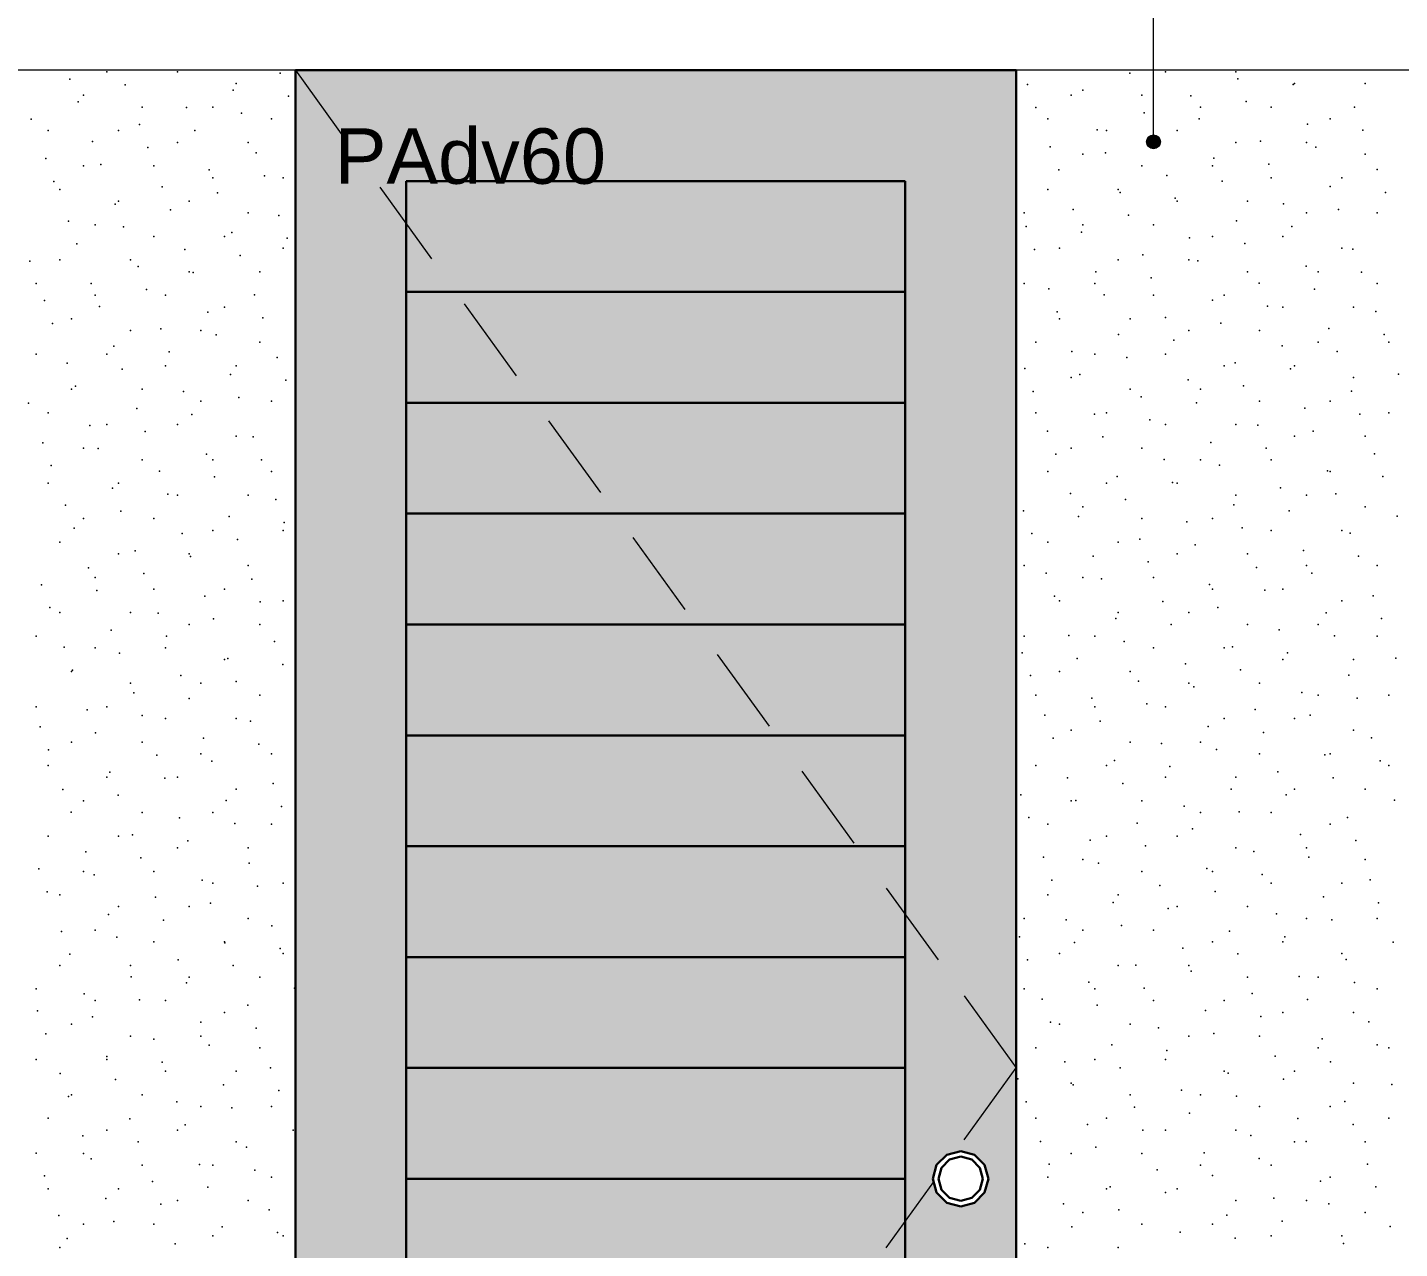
# Model space of a CAD drawing. Header units: metres. Extents: x -1.9 to 95.3, y -2.2 to 2.5.
# Drawn here: x 28.2 to 29.437, y -1.138 to -0.036 of the extents above; entities that cross this region are included whole.
import ezdxf

# ---------------------------------------------------------------- set-up
doc = ezdxf.new("R2010")
doc.units = ezdxf.units.M
doc.header["$MEASUREMENT"] = 0
for name, color, linetype in [('COTAS CORTE', 7, 'Continuous'), ('NOTAS-LAYOUT.EXEC', 7, 'Continuous'), ('Portas Archicad', 7, 'Continuous')]:
    doc.layers.add(name, color=color, linetype=linetype)
for name, color, linetype, lineweight, true_color in [('COTAS CORTE_Caneta_No__25', 7, 'Continuous', 13, 0x982312), ('PAREDE.ARQ_Caneta_No__97', 7, 'Continuous', 13, 0x6b6b6b), ('Portas Archicad_Caneta_No__97', 7, 'Continuous', 13, 0x6b6b6b)]:
    doc.layers.add(name, color=color, linetype=linetype, lineweight=lineweight, true_color=true_color)
for name, color, linetype, lineweight in [('NOTAS-LAYOUT.EXEC_Caneta_No__241', 7, 'Continuous', 13), ('NOTAS-LAYOUT.EXEC_Caneta_No__5', 7, 'Continuous', 20), ('PAREDE.ARQ_Caneta_No__241', 7, 'Continuous', 13), ('Portas Archicad_Caneta_No__3', 7, 'Continuous', 30)]:
    doc.layers.add(name, color=color, linetype=linetype, lineweight=lineweight)
doc.styles.add('GENERATED_STYLE_1', font='arial.ttf')
doc.dimstyles.new('GENERATED_STYLE__2', dxfattribs={"dimtxt": 0.05, "dimasz": 0.02375, "dimexe": 0.18, "dimexo": 0.267183, "dimgap": 0, "dimtad": 1, "dimzin": 0, "dimdsep": 46, "dimtxsty": 'GENERATED_STYLE_1', "dimblk": 'ARROWHEAD_11', "dimblk1": 'ARROWHEAD_11', "dimblk2": 'ARROWHEAD_11', "dimcen": 0.09, "dimclrd": 256, "dimclre": 256, "dimclrt": 256, "dimadec": 0, "dimazin": 0, "dimtfac": 1, "dimtdec": 4, "dimtmove": 0, "dimatfit": 3, "dimfxl": 0, "dimtolj": 1, "dimtzin": 0, "dimarcsym": 0})

# ---------------------------------------------------------------- blocks, each defined once
blk = doc.blocks.new('*D103', base_point=(-25.2389, -2.075))
at = {"layer": 'COTAS CORTE_Caneta_No__25', "linetype": 'Continuous', "lineweight": 13, "true_color": 0x982312}
for points in [[(27.0314, 1.075), (27.0319, 1.0726), (27.0333, 1.0706), (27.0353, 1.0692), (27.0377, 1.0688), (27.0401, 1.0692), (27.0421, 1.0706), (27.0435, 1.0726), (27.0439, 1.075), (27.0435, 1.0774), (27.0421, 1.0794), (27.0401, 1.0808), (27.0377, 1.0813), (27.0353, 1.0808), (27.0333, 1.0794), (27.0319, 1.0774)], [(27.0314, -2.075), (27.0319, -2.0774), (27.0333, -2.0794), (27.0353, -2.0808), (27.0377, -2.0812), (27.0401, -2.0808), (27.0421, -2.0794), (27.0435, -2.0774), (27.0439, -2.075), (27.0435, -2.0726), (27.0421, -2.0706), (27.0401, -2.0692), (27.0377, -2.0687), (27.0353, -2.0692), (27.0333, -2.0706), (27.0319, -2.0726)]]:
    blk.add_hatch(color=24, dxfattribs=at).paths.add_polyline_path(points)
at = {"layer": 'COTAS CORTE_Caneta_No__25', "color": 24, "linetype": 'Continuous', "lineweight": 13, "true_color": 0x982312}
for p, q in [((27.0314, 1.075), (27.0142, 1.075)), ((27.0377, -2.0687), (27.0377, 1.0688)), ((27.3049, 1.075), (27.0439, 1.075)), ((27.0314, -2.075), (27.0142, -2.075)), ((27.3049, -2.075), (27.0439, -2.075)), ((27.0377, -2.0875), (27.0377, -2.0812))]:
    blk.add_line(p, q, dxfattribs=at)
for centre in [(27.0377, 1.075), (27.0377, -2.075)]:
    blk.add_circle(centre, 0.00625, dxfattribs=at)
at = {"layer": 'COTAS CORTE_Caneta_No__25', "color": 24, "lineweight": 13, "true_color": 0x982312, "char_height": 0.05, "attachment_point": 7, "rotation": 90, "style": 'GENERATED_STYLE_1'}
for s, insert in [('\\A1;{\\pql;\\fArial|b0|i0|c0|p0;\\W1.000000;0,01}', (27.0277, 0.9353)), ('\\A1;{\\pql;\\fArial|b0|i0|c0|p0;\\W1.000000;3,15}', (27.0277, -0.6335))]:
    blk.add_mtext(s, dxfattribs=dict(at, insert=insert))
blk = doc.blocks.new('ARROWHEAD_11')
at = {"color": 0, "linetype": 'Continuous', "lineweight": 0}
blk.add_line((0, 0), (-1, 0), dxfattribs=at)
at = {"color": 0, "linetype": 'Continuous', "lineweight": 0, "const_width": 0.25, "flags": 128}
blk.add_lwpolyline([(-0.125, 0, 1), (0.125, 0, 1)], format="xyb", close=True, dxfattribs=at)
blk = doc.blocks.new('Label_18_7', base_point=(28.4744, -0.1207))
at = {"layer": 'NOTAS-LAYOUT.EXEC_Caneta_No__241', "color": 7, "lineweight": 13, "insert": (28.4769, -0.1274), "char_height": 0.05, "attachment_point": 1, "style": 'GENERATED_STYLE_1'}
blk.add_mtext('\\A1;{\\pql;\\pt0,241;\\fArial|b0|i0|c0|p0;\\W1.000000;PAdv60\\fArial|b0|i0|c0|p0;\\W1.000000;\\A1{\\H.66x;\\S^  ;}\\fArial|b0|i0|c0|p0;\\W1.000000;\\fArial|b0|i0|c0|p0;\\W1.000000;\\A1{\\H.66x;\\S^  ;}\\fArial|b0|i0|c0|p0;\\W1.000000;\\fArial|b0|i0|c0|p0;\\W1.000000;\\fArial|b0|i0|c0|p0;\\W1.000000;\\fArial|b0|i0|c0|p0;\\W1.000000;\\fArial|b0|i0|c0|p0;\\W1.000000;\\fArial|b0|i0|c0|p0;\\W1.000000;\\fArial|b0|i0|c0|p0;\\W1.000000;\\A1{\\H.66x;\\S^  ;}\\fArial|b0|i0|c0|p0;\\W1.000000;\\fArial|b0|i0|c0|p0;\\W1.000000;\\A1{\\H.66x;\\S^  ;}\\fArial|b0|i0|c0|p0;\\W1.000000;\\fArial|b0|i0|c0|p0;\\W1.000000;\\fArial|b0|i0|c0|p0;\\W1.000000;\\fArial|b0|i0|c0|p0;\\W1.000000;\\fArial|b0|i0|c0|p0;\\W1.000000;\\fArial|b0|i0|c0|p0;\\W1.000000;\\fArial|b0|i0|c0|p0;\\W1.000000;\\A1{\\H.66x;\\S^  ;}\\fArial|b0|i0|c0|p0;\\W1.000000;\\fArial|b0|i0|c0|p0;\\W1.000000;\\A1{\\H.66x;\\S^  ;}\\fArial|b0|i0|c0|p0;\\W1.000000;\\fArial|b0|i0|c0|p0;\\W1.000000;\\fArial|b0|i0|c0|p0;\\W1.000000;\\fArial|b0|i0|c0|p0;\\W1.000000;\\fArial|b0|i0|c0|p0;\\W1.000000;\\fArial|b0|i0|c0|p0;\\W1.000000;\\fArial|b0|i0|c0|p0;\\W1.000000;\\A1{\\H.66x;\\S^  ;}\\fArial|b0|i0|c0|p0;\\W1.000000;\\fArial|b0|i0|c0|p0;\\W1.000000;\\A1{\\H.66x;\\S^  ;}\\fArial|b0|i0|c0|p0;\\W1.000000;\\fArial|b0|i0|c0|p0;\\W1.000000;\\fArial|b0|i0|c0|p0;\\W1.000000;\\fArial|b0|i0|c0|p0;\\W1.000000;\\fArial|b0|i0|c0|p0;\\W1.000000;\\fArial|b0|i0|c0|p0;\\W1.000000;\\fArial|b0|i0|c0|p0;\\W1.000000;\\A1{\\H.66x;\\S^  ;}\\fArial|b0|i0|c0|p0;\\W1.000000;\\fArial|b0|i0|c0|p0;\\W1.000000;\\A1{\\H.66x;\\S^  ;}\\fArial|b0|i0|c0|p0;\\W1.000000;\\fArial|b0|i0|c0|p0;\\W1.000000;\\fArial|b0|i0|c0|p0;\\W1.000000;\\fArial|b0|i0|c0|p0;\\W1.000000;\\fArial|b0|i0|c0|p0;\\W1.000000;\\fArial|b0|i0|c0|p0;\\W1.000000;\\fArial|b0|i0|c0|p0;\\W1.000000;\\A1{\\H.66x;\\S^  ;}\\fArial|b0|i0|c0|p0;\\W1.000000;}', dxfattribs=at)
blk = doc.blocks.new('Label_21_7', base_point=(29.2153, -0.1395))
at = {"layer": 'NOTAS-LAYOUT.EXEC', "linetype": 'Continuous', "lineweight": 0, "true_color": 0x000000}
blk.add_hatch(color=18, dxfattribs=at).paths.add_polyline_path([(29.2091, -0.1395), (29.2096, -0.1419), (29.2109, -0.1439), (29.2129, -0.1453), (29.2153, -0.1457), (29.2177, -0.1453), (29.2198, -0.1439), (29.2211, -0.1419), (29.2216, -0.1395), (29.2211, -0.1371), (29.2198, -0.1351), (29.2177, -0.1337), (29.2153, -0.1332), (29.2129, -0.1337), (29.2109, -0.1351), (29.2096, -0.1371)])
at = {"layer": 'NOTAS-LAYOUT.EXEC_Caneta_No__241', "color": 7, "linetype": 'Continuous', "lineweight": 13}
for p, q in [((29.2153, -0.1332), (29.2153, 0.2141)), ((29.2153, 0.2141), (29.4653, 0.2141))]:
    blk.add_line(p, q, dxfattribs=at)
at = {"layer": 'NOTAS-LAYOUT.EXEC_Caneta_No__5', "color": 7, "linetype": 'Continuous', "lineweight": 20}
blk.add_circle((29.2153, -0.1395), 0.00625, dxfattribs=at)
at = {"layer": 'NOTAS-LAYOUT.EXEC_Caneta_No__241', "color": 7, "lineweight": 13, "insert": (29.4678, 0.273), "char_height": 0.05, "width": 0.375, "attachment_point": 1, "line_spacing_factor": 0.754978, "style": 'GENERATED_STYLE_1'}
blk.add_mtext('\\A1;{\\pql;\\pt0,241;\\fArial|b0|i0|c0|p0;\\W1.000000;divisoria granilite\\fArial|b0|i0|c0|p0;\\W1.000000;\\A1{\\H.66x;\\S^  ;}\\fArial|b0|i0|c0|p0;\\W1.000000;\\fArial|b0|i0|c0|p0;\\W1.000000;\\A1{\\H.66x;\\S^  ;}\\fArial|b0|i0|c0|p0;\\W1.000000;\\fArial|b0|i0|c0|p0;\\W1.000000;\\fArial|b0|i0|c0|p0;\\W1.000000;\\fArial|b0|i0|c0|p0;\\W1.000000;\\fArial|b0|i0|c0|p0;\\W1.000000;\\fArial|b0|i0|c0|p0;\\W1.000000;\\fArial|b0|i0|c0|p0;\\W1.000000;\\A1{\\H.66x;\\S^  ;}\\fArial|b0|i0|c0|p0;\\W1.000000;\\fArial|b0|i0|c0|p0;\\W1.000000;\\A1{\\H.66x;\\S^  ;}\\fArial|b0|i0|c0|p0;\\W1.000000;\\fArial|b0|i0|c0|p0;\\W1.000000;\\fArial|b0|i0|c0|p0;\\W1.000000;\\fArial|b0|i0|c0|p0;\\W1.000000;\\fArial|b0|i0|c0|p0;\\W1.000000;\\fArial|b0|i0|c0|p0;\\W1.000000;\\fArial|b0|i0|c0|p0;\\W1.000000;\\A1{\\H.66x;\\S^  ;}\\fArial|b0|i0|c0|p0;\\W1.000000;\\fArial|b0|i0|c0|p0;\\W1.000000;\\A1{\\H.66x;\\S^  ;}\\fArial|b0|i0|c0|p0;\\W1.000000;\\fArial|b0|i0|c0|p0;\\W1.000000;\\fArial|b0|i0|c0|p0;\\W1.000000;\\fArial|b0|i0|c0|p0;\\W1.000000;\\fArial|b0|i0|c0|p0;\\W1.000000;\\fArial|b0|i0|c0|p0;\\W1.000000;\\fArial|b0|i0|c0|p0;\\W1.000000;\\A1{\\H.66x;\\S^  ;}\\fArial|b0|i0|c0|p0;\\W1.000000;\\fArial|b0|i0|c0|p0;\\W1.000000;\\A1{\\H.66x;\\S^  ;}\\fArial|b0|i0|c0|p0;\\W1.000000;\\fArial|b0|i0|c0|p0;\\W1.000000;\\fArial|b0|i0|c0|p0;\\W1.000000;\\fArial|b0|i0|c0|p0;\\W1.000000;\\fArial|b0|i0|c0|p0;\\W1.000000;\\fArial|b0|i0|c0|p0;\\W1.000000;\\fArial|b0|i0|c0|p0;\\W1.000000;\\A1{\\H.66x;\\S^  ;}\\fArial|b0|i0|c0|p0;\\W1.000000;\\fArial|b0|i0|c0|p0;\\W1.000000;\\A1{\\H.66x;\\S^  ;}\\fArial|b0|i0|c0|p0;\\W1.000000;\\fArial|b0|i0|c0|p0;\\W1.000000;\\fArial|b0|i0|c0|p0;\\W1.000000;\\fArial|b0|i0|c0|p0;\\W1.000000;\\fArial|b0|i0|c0|p0;\\W1.000000;\\fArial|b0|i0|c0|p0;\\W1.000000;\\fArial|b0|i0|c0|p0;\\W1.000000;\\A1{\\H.66x;\\S^  ;}\\fArial|b0|i0|c0|p0;\\W1.000000;}', dxfattribs=at)

msp = doc.modelspace()

# ---------------------------------------------------------------- hatches: boundary and pattern name
at = {"layer": 'Portas Archicad', "linetype": 'Continuous', "lineweight": 0, "true_color": 0xffffff}
for points in [[(28.4414, -1.875), (28.5414, -1.775), (28.5414, -0.175), (28.4414, -0.075)], [(28.4414, -0.075), (28.5414, -0.175), (28.9914, -0.175), (29.0914, -0.075)], [(28.5414, -0.175), (28.5414, -0.275), (28.9914, -0.275), (28.9914, -0.175)], [(28.5414, -0.375), (28.9914, -0.375), (28.9914, -0.275), (28.5414, -0.275)], [(28.5414, -0.375), (28.5414, -0.475), (28.9914, -0.475), (28.9914, -0.375)], [(28.5414, -0.475), (28.5414, -0.575), (28.9914, -0.575), (28.9914, -0.475)], [(28.5414, -0.575), (28.5414, -0.675), (28.9914, -0.675), (28.9914, -0.575)], [(28.5414, -0.775), (28.9914, -0.775), (28.9914, -0.675), (28.5414, -0.675)], [(28.5414, -0.775), (28.5414, -0.875), (28.9914, -0.875), (28.9914, -0.775)], [(28.5414, -0.875), (28.5414, -0.975), (28.9914, -0.975), (28.9914, -0.875)], [(28.5414, -0.975), (28.5414, -1.075), (28.9914, -1.075), (28.9914, -0.975)], [(28.5414, -1.075), (28.5414, -1.175), (28.9914, -1.175), (28.9914, -1.075)]]:
    msp.add_hatch(color=7, dxfattribs=at).paths.add_polyline_path(points)
h = msp.add_hatch(color=7, dxfattribs=at)
h.paths.add_polyline_path([(28.9914, -1.775), (29.0914, -1.875), (29.0914, -0.075), (28.9914, -0.175)])
h.paths.add_polyline_path([(29.0197, -1.0875), (29.0164, -1.075), (29.0197, -1.0625), (29.0289, -1.0533), (29.0414, -1.05), (29.0539, -1.0533), (29.063, -1.0625), (29.0664, -1.075), (29.063, -1.0875), (29.0539, -1.0967), (29.0414, -1.1), (29.0289, -1.0967)], flags=0)

# ---------------------------------------------------------------- linework, layer by layer
at = {"layer": 'PAREDE.ARQ_Caneta_No__241', "color": 7, "linetype": 'Continuous', "lineweight": 13}
for p, q in [((28.4414, -0.075), (28.0746, -0.075)), ((29.4494, -0.075), (29.0914, -0.075))]:
    msp.add_line(p, q, dxfattribs=at)
at = {"layer": 'PAREDE.ARQ_Caneta_No__97', "color": 251, "linetype": 'Continuous', "lineweight": 13, "true_color": 0x6b6b6b}
for p in [(28.238, -0.0829), (28.2714, -0.0764), (28.335, -0.0764), (28.4276, -0.0777), (29.1938, -0.0777), (29.226, -0.0764), (29.2896, -0.0764), (29.2914, -0.0826), (28.2502, -0.0976), (28.2878, -0.0882), (28.3853, -0.0931), (28.3881, -0.087), (28.4352, -0.0984), (29.1017, -0.0878), (29.1411, -0.0976), (29.1515, -0.0931), (29.2048, -0.0976), (29.2491, -0.098), (29.3412, -0.0879), (29.3426, -0.087), (29.4063, -0.087), (28.2455, -0.1036), (28.3032, -0.1082), (28.3431, -0.1085), (28.3668, -0.1082), (29.1092, -0.1085), (29.2578, -0.1082), (29.2989, -0.1033), (29.3214, -0.1082), (29.3965, -0.1082), (28.2032, -0.119), (28.3929, -0.1138), (28.4199, -0.1188), (29.1199, -0.1188), (29.2068, -0.1134), (29.2566, -0.1187), (29.3542, -0.1236), (29.3745, -0.1188), (28.2183, -0.1295), (28.282, -0.1295), (28.3008, -0.1239), (28.3506, -0.1292), (29.1645, -0.1288), (29.1729, -0.1295), (29.2143, -0.1341), (29.2366, -0.1295), (29.404, -0.1289), (28.2585, -0.1393), (28.3083, -0.1446), (28.335, -0.1401), (28.3987, -0.1401), (29.1222, -0.1442), (29.2896, -0.1401), (29.3119, -0.139), (29.3533, -0.1401), (29.3617, -0.1443), (28.2162, -0.1547), (28.266, -0.16), (28.4059, -0.1495), (29.1517, -0.1507), (29.1721, -0.1495), (29.2696, -0.1544), (29.3194, -0.1597), (29.4063, -0.1507), (28.2502, -0.1613), (28.3138, -0.1613), (28.3636, -0.1649), (28.3668, -0.1719), (28.4134, -0.1702), (28.4305, -0.1719), (29.1298, -0.1648), (29.2048, -0.1613), (29.2273, -0.1698), (29.2684, -0.1613), (29.3214, -0.1719), (29.3851, -0.1719), (29.417, -0.1646), (28.2237, -0.1754), (28.229, -0.1825), (28.3213, -0.1803), (28.3711, -0.1856), (29.1199, -0.1825), (29.1835, -0.1825), (29.1851, -0.1852), (29.2771, -0.1751), (29.3747, -0.18), (29.4245, -0.1853), (28.279, -0.1957), (28.282, -0.1931), (28.3456, -0.1931), (29.2349, -0.1904), (29.2366, -0.1931), (29.3002, -0.1931), (29.3324, -0.1954), (28.3288, -0.201), (28.3987, -0.2037), (28.4264, -0.2059), (29.0987, -0.2037), (29.1428, -0.2006), (29.1926, -0.2058), (29.3533, -0.2037), (29.3822, -0.2007), (29.4169, -0.2037), (28.2367, -0.2111), (28.2608, -0.2143), (28.2865, -0.2164), (28.3841, -0.2213), (29.1005, -0.2159), (29.1503, -0.2212), (29.1517, -0.2143), (29.2154, -0.2143), (29.2901, -0.2108), (29.34, -0.216), (28.2442, -0.2317), (28.3138, -0.2249), (28.3774, -0.2249), (28.4339, -0.2266), (29.2479, -0.2262), (29.2684, -0.2249), (29.2977, -0.2314), (29.332, -0.2249), (28.202, -0.2471), (28.229, -0.2461), (28.2926, -0.2461), (28.3418, -0.2367), (28.3916, -0.242), (28.4305, -0.2355), (29.108, -0.2366), (29.1305, -0.2355), (29.1835, -0.2461), (29.2056, -0.2415), (29.2472, -0.2461), (29.2554, -0.2468), (29.3851, -0.2355), (29.3952, -0.2364), (28.2995, -0.2521), (28.3456, -0.2567), (28.3493, -0.2573), (28.4093, -0.2567), (29.1633, -0.2569), (29.3002, -0.2567), (29.353, -0.2518), (29.3639, -0.2567), (29.4028, -0.257), (28.2077, -0.2673), (28.2572, -0.2675), (29.0987, -0.2673), (29.1623, -0.2673), (29.2131, -0.2622), (29.3107, -0.2671), (29.4169, -0.2673), (28.215, -0.2828), (28.2608, -0.2779), (28.3071, -0.2727), (28.3244, -0.2779), (28.4046, -0.2777), (29.121, -0.2723), (29.1708, -0.2776), (29.2154, -0.2779), (29.2684, -0.2825), (29.279, -0.2779), (29.3605, -0.2724), (28.2648, -0.2881), (28.3623, -0.2931), (28.3774, -0.2886), (28.4411, -0.2886), (29.1285, -0.293), (29.3182, -0.2878), (29.332, -0.2886), (29.3957, -0.2886), (29.4158, -0.2927), (28.2225, -0.3035), (28.2396, -0.2992), (28.32, -0.3084), (28.4121, -0.2983), (29.1305, -0.2992), (29.1942, -0.2992), (29.2261, -0.2979), (29.2759, -0.3032), (29.3735, -0.3081), (28.2926, -0.3098), (28.3562, -0.3098), (28.3699, -0.3137), (28.4093, -0.3204), (29.1093, -0.3204), (29.1838, -0.3133), (29.2336, -0.3186), (29.2472, -0.3098), (29.3108, -0.3098), (29.3639, -0.3204), (29.4233, -0.3134), (29.4275, -0.3204), (28.2077, -0.331), (28.2714, -0.331), (28.2778, -0.3238), (28.3276, -0.3291), (28.4251, -0.334), (29.1415, -0.3287), (29.1623, -0.331), (29.1913, -0.334), (29.226, -0.331), (29.3312, -0.3235), (29.381, -0.3288), (28.2355, -0.3392), (28.2853, -0.3445), (28.3244, -0.3416), (28.3881, -0.3416), (29.0992, -0.3441), (29.279, -0.3416), (29.2889, -0.3389), (29.3387, -0.3442), (29.3426, -0.3416), (28.3829, -0.3494), (28.4327, -0.3547), (28.4411, -0.3522), (29.1411, -0.3522), (29.149, -0.3494), (29.2466, -0.3543), (29.3957, -0.3522), (29.4363, -0.3491), (28.2396, -0.3628), (28.243, -0.3599), (28.3032, -0.3628), (28.3406, -0.3648), (28.3904, -0.3701), (29.1068, -0.3648), (29.1942, -0.3628), (29.2043, -0.3697), (29.2578, -0.3628), (29.2964, -0.3596), (29.394, -0.3645), (28.2007, -0.3753), (28.2983, -0.3802), (28.3562, -0.3734), (28.4199, -0.3734), (29.2541, -0.375), (29.3108, -0.3734), (29.3517, -0.3799), (29.3745, -0.3734), (28.2183, -0.384), (28.256, -0.3956), (28.2714, -0.3946), (28.335, -0.3946), (28.3481, -0.3855), (29.1093, -0.384), (29.162, -0.3851), (29.1729, -0.384), (29.2119, -0.3904), (29.226, -0.3946), (29.2896, -0.3946), (29.3094, -0.3953), (29.4015, -0.3852), (29.4275, -0.384), (28.3058, -0.4009), (28.3881, -0.4052), (28.4034, -0.4058), (29.1198, -0.4005), (29.1696, -0.4058), (29.3426, -0.4052), (29.3592, -0.4006), (29.4063, -0.4052), (28.2137, -0.411), (28.2502, -0.4158), (28.2635, -0.4163), (29.1411, -0.4158), (29.2048, -0.4158), (29.2671, -0.4107), (29.3169, -0.416), (28.2212, -0.4317), (28.3032, -0.4264), (28.3611, -0.4212), (28.3668, -0.4264), (28.4109, -0.4265), (29.1273, -0.4212), (29.2248, -0.4261), (29.2578, -0.4264), (29.2747, -0.4314), (29.3214, -0.4264), (29.4145, -0.4209), (28.3188, -0.4366), (28.3686, -0.4419), (28.4199, -0.437), (29.1199, -0.437), (29.1826, -0.4415), (29.3722, -0.4363), (29.3745, -0.437), (29.422, -0.4416), (28.2183, -0.4476), (28.2765, -0.452), (28.282, -0.4476), (28.3263, -0.4573), (29.1403, -0.4569), (29.1729, -0.4476), (29.2324, -0.4468), (29.2366, -0.4476), (29.3299, -0.4517), (29.3798, -0.457), (28.2342, -0.4674), (28.335, -0.4583), (28.3987, -0.4583), (28.4239, -0.4622), (29.1517, -0.4689), (29.1901, -0.4621), (29.2877, -0.4671), (29.2896, -0.4583), (29.3533, -0.4583), (29.4063, -0.4689), (28.2502, -0.4795), (28.284, -0.4727), (28.3138, -0.4795), (28.3816, -0.4776), (29.098, -0.4723), (29.1478, -0.4775), (29.2048, -0.4795), (29.2454, -0.4825), (29.2684, -0.4795), (29.3375, -0.4724), (29.435, -0.4773), (28.2418, -0.4881), (28.3393, -0.493), (28.3668, -0.4901), (28.4305, -0.4901), (28.4314, -0.4829), (29.1055, -0.4929), (29.2952, -0.4877), (29.3214, -0.4901), (29.3851, -0.4901), (29.3928, -0.4927), (28.229, -0.5007), (28.3891, -0.4983), (29.1199, -0.5007), (29.1835, -0.5007), (29.2031, -0.4979), (29.2529, -0.5031), (28.282, -0.5113), (28.297, -0.5084), (28.3456, -0.5113), (28.3469, -0.5137), (29.1608, -0.5132), (29.2106, -0.5185), (29.2366, -0.5113), (29.3002, -0.5113), (29.3505, -0.5081), (29.4003, -0.5133), (28.2548, -0.5238), (28.3046, -0.529), (28.3987, -0.5219), (29.0987, -0.5219), (29.1185, -0.5286), (29.3082, -0.5235), (29.3533, -0.5219), (29.358, -0.5287), (29.4169, -0.5219), (28.2125, -0.5392), (28.2608, -0.5325), (28.2623, -0.5444), (28.3138, -0.5431), (28.3774, -0.5431), (28.4021, -0.534), (29.1517, -0.5325), (29.1683, -0.5339), (29.2154, -0.5325), (29.2659, -0.5388), (29.2684, -0.5431), (29.3157, -0.5441), (29.332, -0.5431), (28.3598, -0.5494), (28.4097, -0.5546), (28.4305, -0.5537), (29.126, -0.5493), (29.1305, -0.5537), (29.2236, -0.5542), (29.3851, -0.5537), (29.4133, -0.5491), (28.22, -0.5598), (28.229, -0.5643), (28.2926, -0.5643), (28.3176, -0.5648), (29.1835, -0.5643), (29.2472, -0.5643), (29.2734, -0.5595), (29.371, -0.5644), (28.2753, -0.5801), (28.3456, -0.5749), (28.3674, -0.57), (28.4093, -0.5749), (29.1813, -0.5696), (29.2311, -0.5749), (29.3002, -0.5749), (29.3287, -0.5798), (29.3639, -0.5749), (29.4208, -0.5697), (28.2077, -0.5855), (28.3251, -0.5854), (28.4227, -0.5904), (29.0987, -0.5855), (29.139, -0.585), (29.1623, -0.5855), (29.1888, -0.5903), (29.3785, -0.5851), (29.4169, -0.5855), (28.233, -0.5955), (28.2608, -0.5961), (28.2828, -0.6008), (28.3244, -0.5961), (28.3804, -0.6057), (29.0967, -0.6004), (29.1466, -0.6057), (29.2154, -0.5961), (29.279, -0.5961), (29.2864, -0.5952), (29.3362, -0.6005), (29.4338, -0.6054), (28.2396, -0.6174), (28.2405, -0.6162), (28.3774, -0.6067), (28.4302, -0.611), (28.4411, -0.6067), (29.1305, -0.6174), (29.1942, -0.6174), (29.2441, -0.6106), (29.2939, -0.6159), (29.332, -0.6067), (29.3957, -0.6067), (28.2926, -0.628), (28.3381, -0.6211), (28.3562, -0.628), (28.3879, -0.6264), (29.1043, -0.6211), (29.2018, -0.626), (29.2472, -0.628), (29.3108, -0.628), (29.3915, -0.6208), (28.2958, -0.6365), (28.3456, -0.6418), (28.4093, -0.6386), (29.1093, -0.6386), (29.1596, -0.6414), (29.2517, -0.6313), (29.3492, -0.6362), (29.3639, -0.6386), (29.399, -0.6415), (29.4275, -0.6386), (28.2077, -0.6492), (28.2535, -0.6519), (28.2714, -0.6492), (29.1623, -0.6492), (29.2094, -0.6467), (29.226, -0.6492), (29.3069, -0.6516), (28.2112, -0.6673), (28.3033, -0.6572), (28.3244, -0.6598), (28.3881, -0.6598), (28.4009, -0.6621), (29.1173, -0.6568), (29.1671, -0.6621), (29.2646, -0.667), (29.279, -0.6598), (29.3426, -0.6598), (29.3567, -0.6569), (28.261, -0.6726), (28.3586, -0.6775), (28.4411, -0.6704), (29.1248, -0.6775), (29.1411, -0.6704), (29.3145, -0.6723), (29.3957, -0.6704), (29.412, -0.6772), (28.2187, -0.688), (28.2396, -0.681), (28.3032, -0.681), (28.3163, -0.6929), (28.3562, -0.6916), (28.4084, -0.6828), (28.4199, -0.6916), (29.1942, -0.681), (29.2224, -0.6824), (29.2578, -0.681), (29.2722, -0.6877), (29.3108, -0.6916), (29.3697, -0.6926), (29.3745, -0.6916), (28.2183, -0.7022), (28.3661, -0.6982), (29.1093, -0.7022), (29.1729, -0.7022), (29.1801, -0.6978), (29.2299, -0.7031), (29.4196, -0.6979), (29.4275, -0.7022), (28.2714, -0.7128), (28.274, -0.7083), (28.3238, -0.7136), (28.335, -0.7128), (29.1378, -0.7132), (29.226, -0.7128), (29.2896, -0.7128), (29.3275, -0.708), (29.3773, -0.7133), (28.2317, -0.7237), (28.2816, -0.729), (28.3881, -0.7234), (28.4214, -0.7185), (29.0955, -0.7286), (29.1876, -0.7185), (29.2852, -0.7234), (29.335, -0.7287), (29.3426, -0.7234), (29.4063, -0.7234), (28.2502, -0.734), (28.3791, -0.7339), (28.4289, -0.7392), (29.1411, -0.734), (29.1453, -0.7338), (29.2048, -0.734), (29.2429, -0.7388), (29.4325, -0.7336), (28.2393, -0.7444), (28.3032, -0.7446), (28.3368, -0.7493), (28.3668, -0.7446), (28.3867, -0.7546), (29.103, -0.7492), (29.2006, -0.7542), (29.2578, -0.7446), (29.2927, -0.7441), (29.3214, -0.7446), (29.3903, -0.749), (28.2183, -0.7658), (28.282, -0.7658), (28.2946, -0.7647), (28.4199, -0.7552), (29.1199, -0.7552), (29.1729, -0.7658), (29.2366, -0.7658), (29.2504, -0.7594), (29.348, -0.7644), (29.3745, -0.7552), (28.335, -0.7765), (28.3444, -0.77), (28.3987, -0.7765), (29.1583, -0.7696), (29.2081, -0.7748), (29.2896, -0.7765), (29.3533, -0.7765), (29.3978, -0.7697), (28.2523, -0.7801), (28.3021, -0.7854), (28.3996, -0.7903), (29.116, -0.7849), (29.1517, -0.7871), (29.1658, -0.7902), (29.3057, -0.7798), (29.3555, -0.785), (29.4063, -0.7871), (28.21, -0.7955), (28.2502, -0.7977), (28.2598, -0.8007), (28.3138, -0.7977), (29.2048, -0.7977), (29.2634, -0.7952), (29.2684, -0.7977), (29.3132, -0.8004), (28.2175, -0.8161), (28.3574, -0.8057), (28.3668, -0.8083), (28.4072, -0.811), (28.4305, -0.8083), (29.1235, -0.8056), (29.2211, -0.8105), (29.2709, -0.8158), (29.3214, -0.8083), (29.3851, -0.8083), (29.4108, -0.8054), (28.229, -0.8189), (28.3151, -0.8211), (28.3649, -0.8263), (29.1199, -0.8189), (29.1788, -0.8259), (29.1835, -0.8189), (29.3685, -0.8208), (29.4183, -0.826), (28.2728, -0.8365), (28.282, -0.8295), (28.3456, -0.8295), (28.3987, -0.8401), (29.0987, -0.8401), (29.1365, -0.8413), (29.2286, -0.8312), (29.2366, -0.8295), (29.3002, -0.8295), (29.3262, -0.8361), (29.3533, -0.8401), (29.376, -0.8414), (29.4169, -0.8401), (28.2305, -0.8518), (28.2608, -0.8507), (28.3226, -0.8417), (28.4202, -0.8467), (29.1517, -0.8507), (29.1864, -0.8466), (29.2154, -0.8507), (29.2839, -0.8515), (28.2803, -0.8571), (28.3138, -0.8613), (28.3774, -0.8613), (28.3779, -0.8621), (29.0943, -0.8567), (29.1441, -0.862), (29.2684, -0.8613), (29.332, -0.8613), (29.3337, -0.8568), (29.4313, -0.8617), (28.238, -0.8725), (28.3356, -0.8774), (28.4277, -0.8673), (28.4305, -0.8719), (29.1018, -0.8774), (29.1305, -0.8719), (29.2416, -0.8669), (29.2914, -0.8722), (29.3851, -0.8719), (29.389, -0.8771), (28.229, -0.8825), (28.2926, -0.8825), (28.3854, -0.8827), (29.1835, -0.8825), (29.1994, -0.8823), (29.2472, -0.8825), (29.2492, -0.8876), (28.2933, -0.8928), (28.3431, -0.8981), (28.3456, -0.8931), (28.4093, -0.8931), (28.4407, -0.903), (29.1571, -0.8977), (29.2069, -0.903), (29.3002, -0.8931), (29.3467, -0.8925), (29.3639, -0.8931), (29.3965, -0.8978), (28.2077, -0.9037), (28.251, -0.9082), (28.2608, -0.9143), (28.3008, -0.9135), (28.3244, -0.9143), (29.0987, -0.9037), (29.1148, -0.9131), (29.1623, -0.9037), (29.2154, -0.9143), (29.279, -0.9143), (29.3044, -0.9079), (29.3543, -0.9132), (29.4169, -0.9037), (28.2087, -0.9236), (28.3774, -0.9249), (28.3984, -0.9184), (28.4411, -0.9249), (29.1646, -0.9184), (29.2622, -0.9233), (29.332, -0.9249), (29.3957, -0.9249), (28.2396, -0.9356), (28.2585, -0.9289), (28.3561, -0.9338), (28.4059, -0.9391), (29.1223, -0.9338), (29.1305, -0.9356), (29.1942, -0.9356), (29.2199, -0.9387), (29.312, -0.9286), (29.4095, -0.9335), (28.2163, -0.9443), (28.2926, -0.9462), (28.3138, -0.9492), (28.3562, -0.9462), (29.2472, -0.9462), (29.2697, -0.944), (29.3108, -0.9462), (29.3673, -0.9489), (28.2715, -0.9646), (28.3636, -0.9545), (28.4093, -0.9568), (29.1093, -0.9568), (29.1776, -0.9541), (29.2274, -0.9594), (29.325, -0.9643), (29.3639, -0.9568), (29.4171, -0.9542), (29.4275, -0.9568), (28.2077, -0.9674), (28.2714, -0.9674), (28.3214, -0.9699), (28.4189, -0.9748), (29.1353, -0.9695), (29.1623, -0.9674), (29.1851, -0.9748), (29.226, -0.9674), (29.3748, -0.9696), (28.2293, -0.98), (28.2791, -0.9853), (28.3244, -0.978), (28.3881, -0.978), (28.4411, -0.9886), (29.093, -0.9849), (29.1411, -0.9886), (29.279, -0.978), (29.2827, -0.9797), (29.3325, -0.985), (29.3426, -0.978), (29.3957, -0.9886), (29.4301, -0.9899), (28.2368, -1.0007), (28.2396, -0.9992), (28.3032, -0.9992), (28.3766, -0.9902), (28.4264, -0.9955), (29.1428, -0.9902), (29.1942, -0.9992), (29.2404, -0.9951), (29.2578, -0.9992), (29.2902, -1.0004), (28.3344, -1.0056), (28.3562, -1.0098), (28.3842, -1.0109), (28.4199, -1.0098), (29.1005, -1.0055), (29.1981, -1.0105), (29.3108, -1.0098), (29.3745, -1.0098), (29.3878, -1.0053), (28.2183, -1.0204), (28.2921, -1.021), (28.3419, -1.0263), (29.1093, -1.0204), (29.1558, -1.0259), (29.1729, -1.0204), (29.2479, -1.0158), (29.3455, -1.0207), (29.3953, -1.026), (29.4275, -1.0204), (28.2498, -1.0364), (28.2714, -1.031), (28.335, -1.031), (28.4394, -1.0312), (29.2056, -1.0311), (29.226, -1.031), (29.2896, -1.031), (29.3032, -1.0361), (28.2075, -1.0518), (28.2996, -1.0417), (28.3881, -1.0416), (28.3972, -1.0466), (29.1135, -1.0413), (29.1633, -1.0465), (29.2609, -1.0515), (29.3426, -1.0416), (29.353, -1.0414), (29.4063, -1.0416), (28.2502, -1.0522), (28.2573, -1.0571), (28.3032, -1.0628), (28.3549, -1.062), (28.3668, -1.0628), (29.1211, -1.0619), (29.1411, -1.0522), (29.2048, -1.0522), (29.2578, -1.0628), (29.3107, -1.0567), (29.3214, -1.0628), (29.4083, -1.0617), (28.215, -1.0724), (28.4047, -1.0673), (28.4199, -1.0734), (29.1199, -1.0734), (29.2186, -1.0669), (29.2684, -1.0721), (29.3745, -1.0734), (28.2183, -1.084), (28.282, -1.084), (28.3126, -1.0774), (28.3624, -1.0827), (29.1729, -1.084), (29.1763, -1.0822), (29.2262, -1.0875), (29.2366, -1.084), (29.366, -1.0771), (29.4158, -1.0823), (28.2703, -1.0928), (28.3201, -1.098), (28.335, -1.0947), (28.3987, -1.0947), (29.1341, -1.0976), (29.2896, -1.0947), (29.3237, -1.0925), (29.3533, -1.0947), (29.3735, -1.0977), (28.228, -1.1082), (28.2778, -1.1134), (28.4177, -1.103), (29.0918, -1.113), (29.1517, -1.1053), (29.1839, -1.1029), (29.2814, -1.1078), (29.3312, -1.1131), (29.4063, -1.1053), (28.2502, -1.1159), (28.3138, -1.1159), (28.3754, -1.1184), (28.4252, -1.1236), (29.1416, -1.1183), (29.2048, -1.1159), (29.2392, -1.1232), (29.2684, -1.1159), (29.4288, -1.1181), (28.229, -1.1371), (28.2355, -1.1288), (28.3331, -1.1338), (28.3668, -1.1265), (28.4305, -1.1265), (29.0993, -1.1337), (29.1199, -1.1371), (29.1835, -1.1371), (29.289, -1.1285), (29.3214, -1.1265), (29.3851, -1.1265), (29.3865, -1.1334)]:
    msp.add_point(p, dxfattribs=at)
at = {"layer": 'Portas Archicad_Caneta_No__3', "color": 7, "linetype": 'Continuous', "lineweight": 30}
for p, q in [((28.4414, -0.075), (28.4414, -1.875)), ((29.0914, -0.075), (28.4414, -0.075)), ((29.0914, -1.875), (29.0914, -0.075)), ((28.9914, -0.175), (28.5414, -0.175)), ((28.5414, -0.175), (28.5414, -0.275)), ((28.9914, -0.275), (28.9914, -0.175)), ((28.9914, -0.275), (28.5414, -0.275)), ((28.5414, -0.275), (28.5414, -0.375)), ((28.9914, -0.375), (28.9914, -0.275)), ((28.9914, -0.375), (28.5414, -0.375)), ((28.5414, -0.375), (28.5414, -0.475)), ((28.9914, -0.475), (28.9914, -0.375)), ((28.9914, -0.475), (28.5414, -0.475)), ((28.5414, -0.475), (28.5414, -0.575)), ((28.9914, -0.575), (28.9914, -0.475)), ((28.9914, -0.575), (28.5414, -0.575)), ((28.5414, -0.575), (28.5414, -0.675)), ((28.9914, -0.675), (28.9914, -0.575)), ((28.9914, -0.675), (28.5414, -0.675)), ((28.5414, -0.675), (28.5414, -0.775)), ((28.9914, -0.775), (28.9914, -0.675)), ((28.9914, -0.775), (28.5414, -0.775)), ((28.5414, -0.775), (28.5414, -0.875)), ((28.9914, -0.875), (28.9914, -0.775)), ((28.9914, -0.875), (28.5414, -0.875)), ((28.5414, -0.875), (28.5414, -0.975)), ((28.9914, -0.975), (28.9914, -0.875)), ((28.9914, -0.975), (28.5414, -0.975)), ((28.5414, -0.975), (28.5414, -1.075)), ((28.9914, -1.075), (28.9914, -0.975)), ((29.0289, -1.0533), (29.0414, -1.05)), ((29.0414, -1.05), (29.0539, -1.0533)), ((29.0164, -1.075), (29.0197, -1.0625)), ((29.0197, -1.0625), (29.0289, -1.0533)), ((29.024, -1.065), (29.0314, -1.0577)), ((29.0314, -1.0577), (29.0414, -1.055)), ((29.0414, -1.055), (29.0514, -1.0577)), ((29.0514, -1.0577), (29.0587, -1.065)), ((29.0539, -1.0533), (29.063, -1.0625)), ((29.063, -1.0625), (29.0664, -1.075)), ((28.9914, -1.075), (28.5414, -1.075)), ((28.5414, -1.075), (28.5414, -1.175)), ((28.9914, -1.175), (28.9914, -1.075)), ((29.0197, -1.0875), (29.0164, -1.075)), ((29.0214, -1.075), (29.024, -1.065)), ((29.024, -1.085), (29.0214, -1.075)), ((29.0587, -1.065), (29.0614, -1.075)), ((29.0614, -1.075), (29.0587, -1.085)), ((29.0664, -1.075), (29.063, -1.0875)), ((29.0289, -1.0967), (29.0197, -1.0875)), ((29.0314, -1.0923), (29.024, -1.085)), ((29.0587, -1.085), (29.0514, -1.0923)), ((29.063, -1.0875), (29.0539, -1.0967)), ((29.0414, -1.1), (29.0289, -1.0967)), ((29.0414, -1.095), (29.0314, -1.0923)), ((29.0514, -1.0923), (29.0414, -1.095)), ((29.0539, -1.0967), (29.0414, -1.1))]:
    msp.add_line(p, q, dxfattribs=at)
at = {"layer": 'Portas Archicad_Caneta_No__97', "color": 251, "linetype": 'Continuous', "lineweight": 13, "true_color": 0x6b6b6b}
for p, q in [((28.4414, -0.075), (28.4882, -0.1399)), ((28.5175, -0.1804), (28.5643, -0.2452)), ((28.5936, -0.2858), (28.6404, -0.3506)), ((28.6697, -0.3912), (28.7165, -0.456)), ((28.7458, -0.4966), (28.7927, -0.5614)), ((28.8219, -0.6019), (28.8688, -0.6668)), ((28.898, -0.7073), (28.9449, -0.7722)), ((28.9742, -0.8127), (29.021, -0.8776)), ((29.0445, -0.9101), (29.0914, -0.975)), ((29.0445, -1.0399), (29.0914, -0.975)), ((28.9742, -1.1373), (29.0171, -1.0778))]:
    msp.add_line(p, q, dxfattribs=at)

# ---------------------------------------------------------------- block references
at = {"layer": 'NOTAS-LAYOUT.EXEC', "color": 7, "linetype": 'Continuous', "lineweight": 13}
for name, p in [('Label_21_7', (29.2153, -0.1395)), ('Label_18_7', (28.4744, -0.1207))]:
    msp.add_blockref(name, p, dxfattribs=at)

# ---------------------------------------------------------------- dimensions: what is measured, and where the dimension line sits
at = {"layer": 'COTAS CORTE', "color": 24, "linetype": 'Continuous', "lineweight": 13, "true_color": 0x982312}
dim = msp.add_linear_dim(base=(27.0377, 1.075), p1=(27.1116, -2.075), p2=(29.3366, 1.075), angle=90, dimstyle='GENERATED_STYLE__2', dxfattribs=at)
dim.commit()
dim.dimension.update_dxf_attribs({"geometry": '*D103', "text_midpoint": (27.0027, -0.5687), "dimtype": 160, "text_rotation": 90})

doc.saveas('drawing.dxf')
